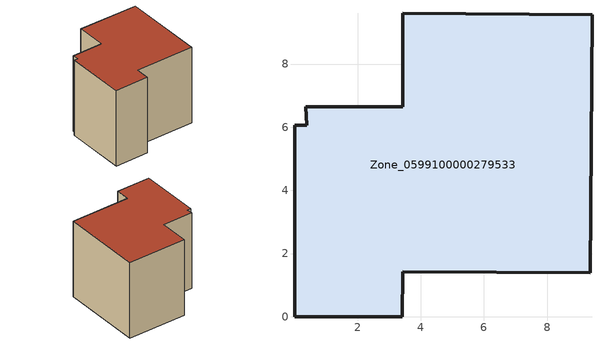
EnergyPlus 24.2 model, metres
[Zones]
Zone_0599100000279533
 floor ground (C_G): 3.43,1.43 3.42,0 0.01,0 0,6.07 0.39,6.06 0.35,6.64 3.43,6.64 3.43,9.61 9.42,9.56 9.37,1.38 z0
 wall outside (C_F): 3.42,0 3.43,1.43 9.37,1.38 9.42,9.56 3.43,9.61 3.43,6.64 0.35,6.64 0.39,6.06 0,6.07 0.01,0 3.42,0 z0:7.94
 roof outside (C_R): 0.35,6.64 0.39,6.06 0,6.07 0.01,0 3.42,0 3.43,1.43 9.37,1.38 9.42,9.56 3.43,9.61 3.43,6.64 z7.94
[BUILDING]
Pand.0599100000279533: North Axis=0; Terrain=City; Loads Convergence Tolerance Value=0.04; Temperature Convergence Tolerance Value=0.4; Solar Distribution=FullExterior; Maximum Number of Warmup Days=25; Minimum Number of Warmup Days=1
[Site:Location]
Rotterdam.The.Hague.AP_ZH_NLD Design_Conditions: Latitude=51.96; Longitude=4.45; Time Zone=1; Elevation=-4.5
[SITE:GROUNDTEMPERATURE:BUILDINGSURFACE]
18, 18, 18, 18, 18, 18, 18, 18, 18, 18, 18, 18
[MATERIAL] Thermal Absorptance=0.9; Solar Absorptance=0.7; Visible Absorptance=0.7
Name | Roughness | Thickness | Conductivity | Density | Specific Heat
G.TC.1946-1964 | MediumSmooth | 0.15 | 1 | 540 | 1210
F.TC.1946-1964 | Rough | 0.3 | 0.857143 | 1920 | 840
R.TC.1946-1964 | MediumRough | 0.2 | 0.235294 | 1500 | 1000
[CONSTRUCTION]
C_G: G.TC.1946-1964
C_F: F.TC.1946-1964
C_R: R.TC.1946-1964
[ZONE]
Zone_0599100000279533: Type=1; Multiplier=1; Ceiling Height=Autocalculate; Volume=Autocalculate; Floor Area=autocalculate; Part of Total Floor Area=Yes
[ZONEINFILTRATION:DESIGNFLOWRATE]
Infil_Zone_0599100000279533: Zone or ZoneList or Space or SpaceList=Zone_0599100000279533; Schedule=AlwaysOn; Design Flow Rate Calculation Method=Flow/Area; Flow Rate per Floor Area=0.003; Constant Term Coefficient=1; Temperature Term Coefficient=0; Velocity Term Coefficient=0; Velocity Squared Term Coefficient=0
[HVACTEMPLATE:ZONE:IDEALLOADSAIRSYSTEM]
Zone_0599100000279533: Maximum Heating Supply Air Temperature=50; Minimum Cooling Supply Air Temperature=13; Maximum Heating Supply Air Humidity Ratio=0.0156; Minimum Cooling Supply Air Humidity Ratio=0.0077; Heating Limit=NoLimit; Cooling Limit=NoLimit; Dehumidification Control Type=ConstantSensibleHeatRatio; Cooling Sensible Heat Ratio=0.7; Dehumidification Setpoint=60; Humidification Control Type=None; Humidification Setpoint=30; Outdoor Air Method=None; Outdoor Air Flow Rate per Person=0.00944; Outdoor Air Flow Rate per Zone Floor Area=0; Outdoor Air Flow Rate per Zone=0; Demand Controlled Ventilation Type=None; Outdoor Air Economizer Type=NoEconomizer; Heat Recovery Type=None; Sensible Heat Recovery Effectiveness=0.7; Latent Heat Recovery Effectiveness=0.65
[ZONECONTROL:THERMOSTAT]
ThermostatControl_Zone_0599100000279533: Zone or ZoneList=Zone_0599100000279533; Control Type Schedule=DualSetpointControlType; Control 1=Thermostat_Zone_0599100000279533; Temperature Difference Between Cutout And Setpoint=0
[THERMOSTATSETPOINT:DUALSETPOINT]
Thermostat_Zone_0599100000279533: Heating Setpoint Temperature Schedule=HeatingSetpoint_Zone_0599100000279533; Cooling Setpoint Temperature Schedule=CoolingSetpoint_Zone_0599100000279533
[SCHEDULE:COMPACT]
HeatingSetpoint_Zone_0599100000279533: Through: 12/31, For: AllDays, Until: 24:00, 21
CoolingSetpoint_Zone_0599100000279533: Through: 12/31, For: AllDays, Until: 24:00, 24
DualSetpointControlType: Through: 12/31, For: AllDays, Until: 24:00, 4
AlwaysOn: Through: 12/31, For: AllDays, Until: 24:00, 1
